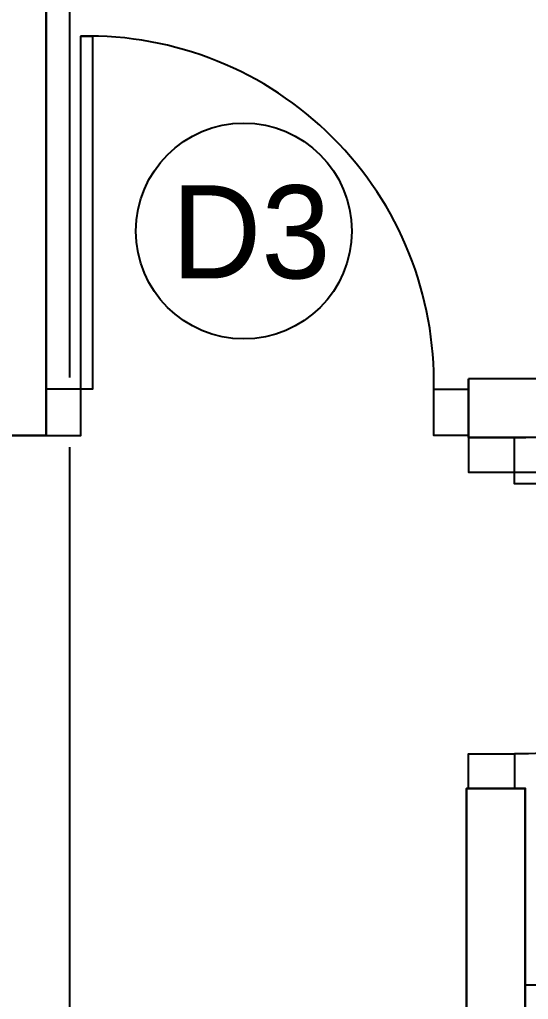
# Model space of a CAD drawing. Header units: millimetres. Extents: x 173236 to 801264, y -94969 to 615039.
# Drawn here: x 643543 to 644628, y 62637 to 64725 of the extents above; entities that cross this region are included whole.
import ezdxf
from ezdxf.enums import TextEntityAlignment as Align

# ---------------------------------------------------------------- set-up
doc = ezdxf.new("R2010")
doc.units = ezdxf.units.MM
doc.header["$MEASUREMENT"] = 0
doc.layers.add('00-Def-points', color=7, linetype='Continuous', plot=False)
for name, color, linetype in [('VOX-A-ANNO-DRTAG', 183, 'Continuous'), ('VOX-A-ANNO-GRID-LINE', 254, 'Continuous'), ('VOX-A-DOOR', 3, 'Continuous'), ('VOX-A-ELEV-1-NEAR', 130, 'Continuous'), ('VOX-A-FURN-LAYOUT', 93, 'Continuous')]:
    doc.layers.add(name, color=color, linetype=linetype)
doc.layers.add('VOX-A-WALL-SECT', color=1, linetype='Continuous', lineweight=30)
doc.styles.add('2 mm Rotis Annotative', font='', dxfattribs={"height": 2})
doc.styles.get('2 mm Rotis Annotative').set_extended_font_data('Rotis Sans Serif')

# ---------------------------------------------------------------- blocks, each defined once
blk = doc.blocks.new('dd')
at = {"layer": 'VOX-A-ANNO-GRID-LINE', "transparency": 33554610}
blk.add_line((711725.6, 167520.5), (711725.6, 143590.4), dxfattribs=at)
blk = doc.blocks.new('VOX-A-DOOR-TAG')
at = {"layer": 'VOX-A-ANNO-DRTAG'}
blk.add_circle((0, 0), 2.3, dxfattribs=at)
at = {"style": '2 mm Rotis Annotative', "flags": 1}
blk.add_attdef('DOORDIMENSION', (-9.696, -3.017), '', height=1.984, dxfattribs=at)
at = {"layer": 'VOX-A-ANNO-DRTAG', "style": '2 mm Rotis Annotative'}
blk.add_attdef('D1', text='', height=1.984, dxfattribs=at).set_placement((0.152, -0.017), align=Align.MIDDLE)
blk = doc.blocks.new('DOOR & WINDOW')
at = {"xscale": 100, "yscale": 100, "zscale": 100}
blk.add_blockref('VOX-A-DOOR-TAG', (758960.8, 147688), dxfattribs=at).add_auto_attribs({'D1': 'D3'})
blk = doc.blocks.new('*U628')
blk.add_wipeout([(0, -125), (-915, -125), (-915, 25), (0, 25)])
at = {"layer": 'VOX-A-DOOR'}
for points in [[(-915, 0), (-840, 0), (-840, -100), (-915, -100)], [(0, 0), (-75, 0), (-75, -100), (0, -100)], [(-75, -100), (-75, -865), (-100, -865), (-100, -100)]]:
    blk.add_lwpolyline(points, close=True, dxfattribs=at)
blk.add_arc((-90.7, -115.7), 749.5, 178.8015, 271.1985, dxfattribs=at)
at = {"layer": 'VOX-A-WALL-SECT'}
for p, q in [((-915, -100), (-915, 0)), ((0, -100), (0, 0))]:
    blk.add_line(p, q, dxfattribs=at)
blk = doc.blocks.new('*U625')
blk.add_wipeout([(0, -125), (760, -125), (760, 25), (0, 25)])
at = {"layer": 'VOX-A-DOOR'}
for points in [[(0, 0), (75, 0), (75, -100), (0, -100)], [(760, 0), (685, 0), (685, -100), (760, -100)], [(75, -100), (75, -710), (100, -710), (100, -100)]]:
    blk.add_lwpolyline(points, close=True, dxfattribs=at)
blk.add_arc((87.5, -112.5), 597.6, 268.8015, 1.1985, dxfattribs=at)
at = {"layer": 'VOX-A-WALL-SECT'}
for p, q in [((0, -100), (0, 0)), ((760, -100), (760, 0))]:
    blk.add_line(p, q, dxfattribs=at)
blk = doc.blocks.new('TYPICAL FLOOR PLAN')
at = {"xscale": 0.9836065496331988, "yscale": 0.9836065496331988, "zscale": 0.9836065496331988, "rotation": 180}
blk.add_blockref('*U628', (989365.6, 119464), dxfattribs=at)
at = {"layer": 'VOX-A-WALL-SECT'}
for p, q in [((989365.6, 119464), (989365.6, 121777.8)), ((990265.6, 119584.7), (992197.3, 119589.6)), ((989111.8, 119464), (989365.6, 119464))]:
    blk.add_line(p, q, dxfattribs=at)
at = {"xscale": -0.983606549633205, "yscale": 0.983606549633205, "zscale": 0.9836065496331988, "rotation": 90}
blk.add_blockref('*U625', (990265.6, 119459.3), dxfattribs=at)
at = {"layer": 'VOX-A-WALL-SECT'}
for p, q in [((990265.6, 119459.7), (990265.6, 119584.7)), ((992154.3, 119464.6), (990265.6, 119459.7))]:
    blk.add_line(p, q, dxfattribs=at)
blk.add_lwpolyline([(990261.7, 118207), (990261.7, 118711.8), (990386.7, 118711.8), (990386.7, 118207)], dxfattribs=at)
blk = doc.blocks.new('1ST FLOOR FURNITURE')
at = {"layer": 'VOX-A-FURN-LAYOUT'}
blk.add_line((646968.1, 165634.9), (645598, 165634.9), dxfattribs=at)

msp = doc.modelspace()

# ---------------------------------------------------------------- block references
at = {"layer": '00-Def-points'}
msp.add_blockref('DOOR & WINDOW', (-114939.7, -83413.1), dxfattribs=at)
at = {"layer": 'VOX-A-ANNO-GRID-LINE'}
msp.add_blockref('dd', (-68075.9, -91301.9), dxfattribs=at)

# ---------------------------------------------------------------- next in the draw order: block references
msp.add_blockref('TYPICAL FLOOR PLAN', (-345765.8, -55624.6))

# ---------------------------------------------------------------- next in the draw order: block references
at = {"layer": 'VOX-A-ELEV-1-NEAR'}
msp.add_blockref('1ST FLOOR FURNITURE', (-977.1, -102966.9), dxfattribs=at)

doc.saveas('drawing.dxf')
